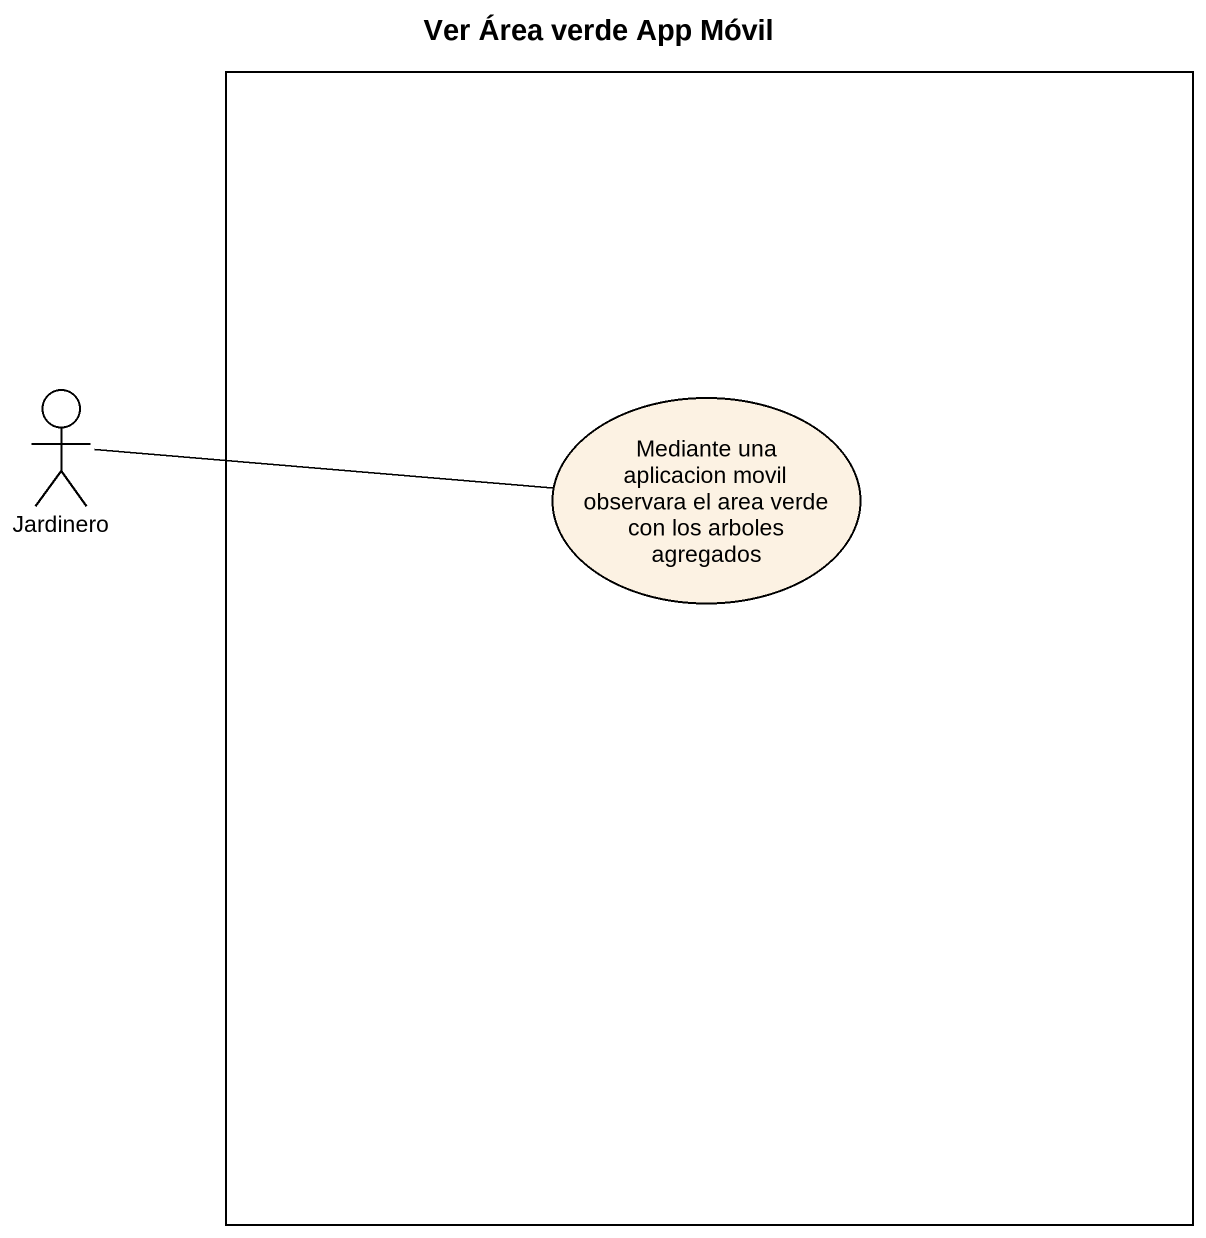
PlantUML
@startuml
title Ver Área verde App Móvil
rectangle " " as rectangle1 {
  usecase "Mediante una aplicacion movil observara el area verde con los arboles agregados" as Mediante_una_aplicacion
}
actor Jardinero
Jardinero -right- Mediante_una_aplicacion
@enduml
